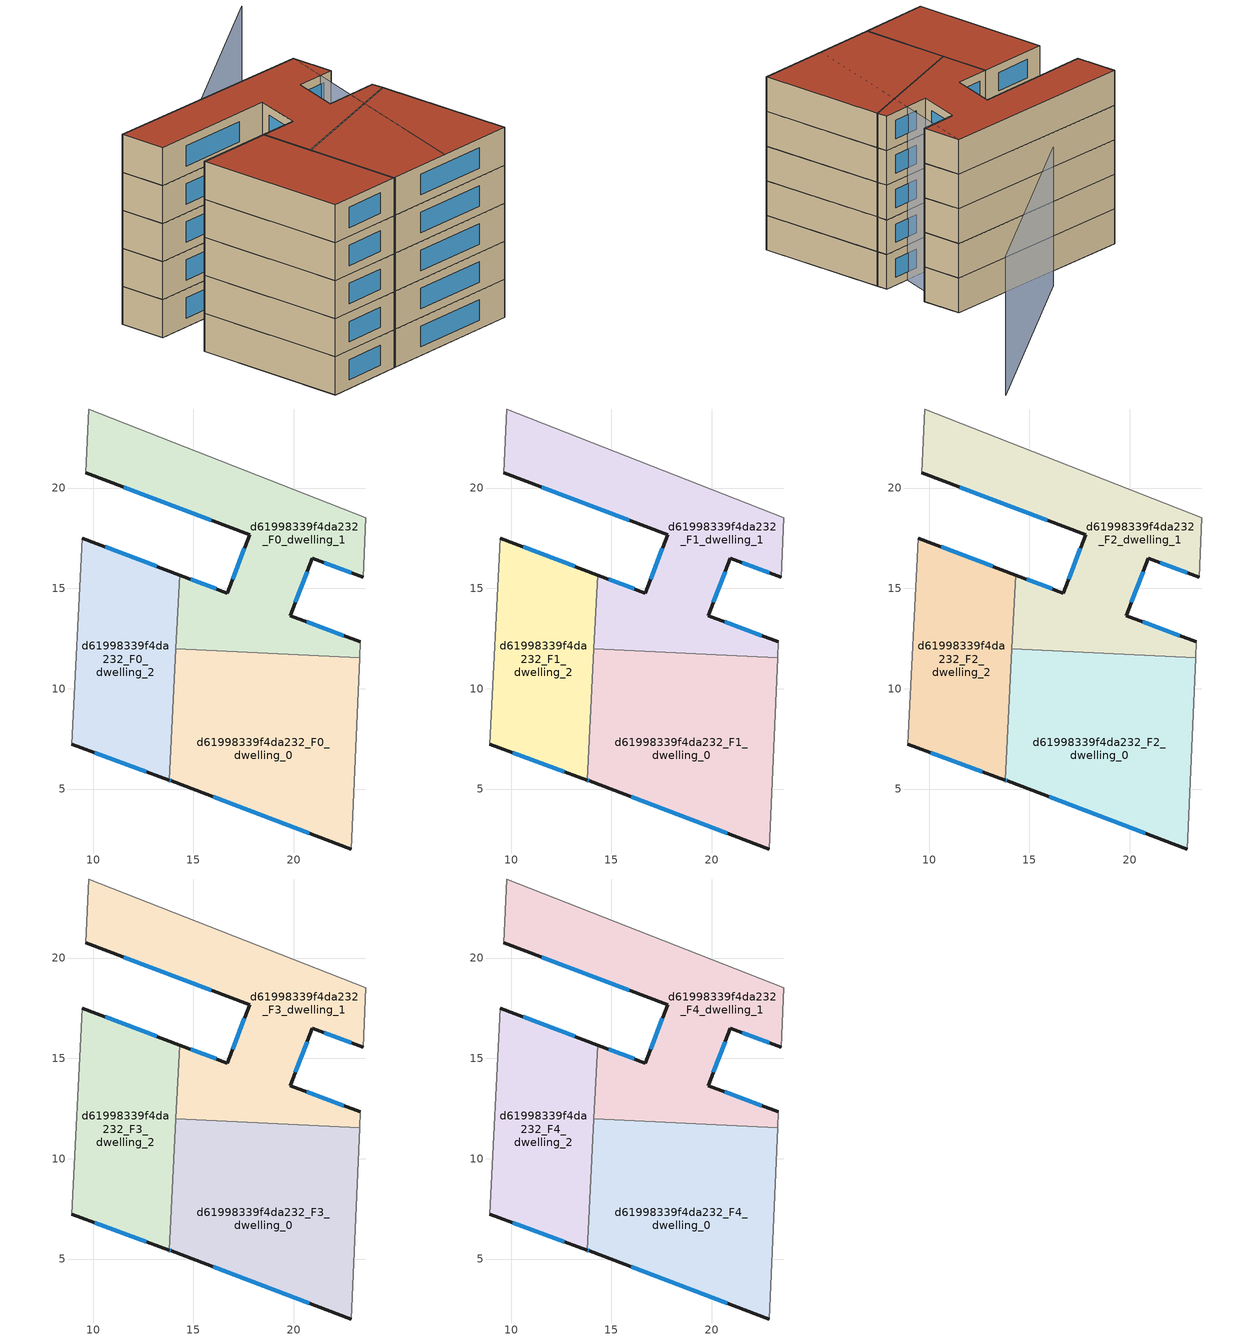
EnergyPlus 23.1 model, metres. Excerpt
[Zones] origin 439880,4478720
d61998339f4da232_F0_dwelling_0
 floor ground (EU_floor_Construction): 22.87,2.01 23.28,11.54 14.13,12 13.8,5.45 13.89,5.41 z0
 wall outside (EU_wall_Construction): 22.87,2.01 13.89,5.41 13.8,5.45 z0:3
 wall adiabatic (EU_wall_Construction): 23.28,11.54 22.87,2.01 z0:3
 wall to d61998339f4da232_F0_dwelling_1 (EU_wall_Construction): 14.13,12 23.28,11.54 z0:3
 wall to d61998339f4da232_F0_dwelling_2 (EU_wall_Construction): 13.8,5.45 14.13,12 z0:3
 window (EU_Window_Construction): 13.87,5.42 13.82,5.44 / 20.77,2.81 15.99,4.62 z0.7:2.3
d61998339f4da232_F0_dwelling_1
 floor ground (EU_floor_Construction): 23.28,11.54 23.32,12.34 19.83,13.65 20.92,16.5 23.46,15.56 23.59,18.51 9.79,23.94 9.63,20.75 17.81,17.68 16.69,14.76 14.32,15.66 14.13,12 z0
 wall outside (EU_wall_Construction): 23.46,15.56 20.92,16.5 19.83,13.65 23.32,12.34 / 14.32,15.66 16.69,14.76 17.81,17.68 9.63,20.75 z0:3
 wall adiabatic (EU_wall_Construction): 23.32,12.34 23.28,11.54 / 9.63,20.75 9.79,23.94 23.59,18.51 23.46,15.56 z0:3
 wall to d61998339f4da232_F0_dwelling_2 (EU_wall_Construction): 14.13,12 14.32,15.66 z0:3
 window (EU_Window_Construction): 22.86,15.78 21.51,16.28 / 20.66,15.83 20.08,14.31 / 20.65,13.34 22.5,12.65 / 14.87,15.45 16.14,14.97 / 16.95,15.44 17.55,17 / 15.89,18.4 11.54,20.04 z0.7:2.3
d61998339f4da232_F0_dwelling_2
 floor ground (EU_floor_Construction): 13.8,5.45 14.32,15.66 9.46,17.5 8.94,7.23 z0
 wall outside (EU_wall_Construction): 9.46,17.5 14.32,15.66 / 13.8,5.45 8.94,7.23 z0:3
 wall adiabatic (EU_wall_Construction): 8.94,7.23 9.46,17.5 z0:3
 window (EU_Window_Construction): 10.6,17.07 13.18,16.09 / 12.66,5.86 10.08,6.81 z0.7:2.3
d61998339f4da232_F1_dwelling_0
 floor to d61998339f4da232_F0_dwelling_0 (EU_floor_Construction): 22.87,2.01 23.28,11.54 14.13,12 13.8,5.45 13.89,5.41 z3
 wall outside (EU_wall_Construction): 22.87,2.01 13.89,5.41 13.8,5.45 z3:6
 wall adiabatic (EU_wall_Construction): 23.28,11.54 22.87,2.01 z3:6
 wall to d61998339f4da232_F1_dwelling_1 (EU_wall_Construction): 14.13,12 23.28,11.54 z3:6
 wall to d61998339f4da232_F1_dwelling_2 (EU_wall_Construction): 13.8,5.45 14.13,12 z3:6
 window (EU_Window_Construction): 13.87,5.42 13.82,5.44 / 20.77,2.81 15.99,4.62 z3.7:5.3
d61998339f4da232_F1_dwelling_1
 floor to d61998339f4da232_F0_dwelling_1 (EU_floor_Construction): 23.28,11.54 23.32,12.34 19.83,13.65 20.92,16.5 23.46,15.56 23.59,18.51 9.79,23.94 9.63,20.75 17.81,17.68 16.69,14.76 14.31,15.66 14.13,12 z3
 wall outside (EU_wall_Construction): 23.46,15.56 20.92,16.5 19.83,13.65 23.32,12.34 / 14.32,15.66 16.69,14.76 17.81,17.68 9.63,20.75 z3:6
 wall adiabatic (EU_wall_Construction): 23.32,12.34 23.28,11.54 / 9.63,20.75 9.79,23.94 23.59,18.51 23.46,15.56 z3:6
 wall to d61998339f4da232_F1_dwelling_2 (EU_wall_Construction): 14.13,12 14.32,15.66 z3:6
 window (EU_Window_Construction): 22.86,15.78 21.51,16.28 / 20.66,15.83 20.08,14.31 / 20.65,13.34 22.5,12.65 / 14.87,15.45 16.14,14.97 / 16.95,15.44 17.55,17 / 15.89,18.4 11.54,20.04 z3.7:5.3
d61998339f4da232_F1_dwelling_2
 floor to d61998339f4da232_F0_dwelling_2 (EU_floor_Construction): 13.8,5.45 14.31,15.66 9.46,17.5 8.94,7.23 z3
 wall outside (EU_wall_Construction): 9.46,17.5 14.32,15.66 / 13.8,5.45 8.94,7.23 z3:6
 wall adiabatic (EU_wall_Construction): 8.94,7.23 9.46,17.5 z3:6
 window (EU_Window_Construction): 10.6,17.07 13.18,16.09 / 12.66,5.86 10.08,6.81 z3.7:5.3
d61998339f4da232_F2_dwelling_0
 floor to d61998339f4da232_F1_dwelling_0 (EU_floor_Construction): 22.87,2.01 23.28,11.54 14.13,12 13.8,5.45 13.89,5.41 z6
 wall outside (EU_wall_Construction): 22.87,2.01 13.89,5.41 13.8,5.45 z6:9
 wall adiabatic (EU_wall_Construction): 23.28,11.54 22.87,2.01 z6:9
 wall to d61998339f4da232_F2_dwelling_1 (EU_wall_Construction): 14.13,12 23.28,11.54 z6:9
 wall to d61998339f4da232_F2_dwelling_2 (EU_wall_Construction): 13.8,5.45 14.13,12 z6:9
 window (EU_Window_Construction): 13.87,5.42 13.82,5.44 / 20.77,2.81 15.99,4.62 z6.7:8.3
d61998339f4da232_F2_dwelling_1
 floor to d61998339f4da232_F1_dwelling_1 (EU_floor_Construction): 23.28,11.54 23.32,12.34 19.83,13.65 20.92,16.5 23.46,15.56 23.59,18.51 9.79,23.94 9.63,20.75 17.81,17.68 16.69,14.76 14.31,15.66 14.13,12 z6
 wall outside (EU_wall_Construction): 23.46,15.56 20.92,16.5 19.83,13.65 23.32,12.34 / 14.32,15.66 16.69,14.76 17.81,17.68 9.63,20.75 z6:9
 wall adiabatic (EU_wall_Construction): 23.32,12.34 23.28,11.54 / 9.63,20.75 9.79,23.94 23.59,18.51 23.46,15.56 z6:9
 wall to d61998339f4da232_F2_dwelling_2 (EU_wall_Construction): 14.13,12 14.32,15.66 z6:9
 window (EU_Window_Construction): 22.86,15.78 21.51,16.28 / 20.66,15.83 20.08,14.31 / 20.65,13.34 22.5,12.65 / 14.87,15.45 16.14,14.97 / 16.95,15.44 17.55,17 / 15.89,18.4 11.54,20.04 z6.7:8.3
d61998339f4da232_F2_dwelling_2
 floor to d61998339f4da232_F1_dwelling_2 (EU_floor_Construction): 13.8,5.45 14.31,15.66 9.46,17.5 8.94,7.23 z6
 wall outside (EU_wall_Construction): 9.46,17.5 14.32,15.66 / 13.8,5.45 8.94,7.23 z6:9
 wall adiabatic (EU_wall_Construction): 8.94,7.23 9.46,17.5 z6:9
 window (EU_Window_Construction): 10.6,17.07 13.18,16.09 / 12.66,5.86 10.08,6.81 z6.7:8.3
d61998339f4da232_F3_dwelling_0
 floor to d61998339f4da232_F2_dwelling_0 (EU_floor_Construction): 22.87,2.01 23.28,11.54 14.13,12 13.8,5.45 13.89,5.41 z9
 wall outside (EU_wall_Construction): 22.87,2.01 13.89,5.41 13.8,5.45 z9:12
 wall adiabatic (EU_wall_Construction): 23.28,11.54 22.87,2.01 z9:12
 wall to d61998339f4da232_F3_dwelling_1 (EU_wall_Construction): 14.13,12 23.28,11.54 z9:12
 wall to d61998339f4da232_F3_dwelling_2 (EU_wall_Construction): 13.8,5.45 14.13,12 z9:12
 window (EU_Window_Construction): 13.87,5.42 13.82,5.44 / 20.77,2.81 15.99,4.62 z9.7:11.3
d61998339f4da232_F3_dwelling_1
 floor to d61998339f4da232_F2_dwelling_1 (EU_floor_Construction): 23.28,11.54 23.32,12.34 19.83,13.65 20.92,16.5 23.46,15.56 23.59,18.51 9.79,23.94 9.63,20.75 17.81,17.68 16.69,14.76 14.31,15.66 14.13,12 z9
 wall outside (EU_wall_Construction): 23.46,15.56 20.92,16.5 19.83,13.65 23.32,12.34 / 14.32,15.66 16.69,14.76 17.81,17.68 9.63,20.75 z9:12
 wall adiabatic (EU_wall_Construction): 23.32,12.34 23.28,11.54 / 9.63,20.75 9.79,23.94 23.59,18.51 23.46,15.56 z9:12
 wall to d61998339f4da232_F3_dwelling_2 (EU_wall_Construction): 14.13,12 14.32,15.66 z9:12
 window (EU_Window_Construction): 22.86,15.78 21.51,16.28 / 20.66,15.83 20.08,14.31 / 20.65,13.34 22.5,12.65 / 14.87,15.45 16.14,14.97 / 16.95,15.44 17.55,17 / 15.89,18.4 11.54,20.04 z9.7:11.3
d61998339f4da232_F3_dwelling_2
 floor to d61998339f4da232_F2_dwelling_2 (EU_floor_Construction): 13.8,5.45 14.31,15.66 9.46,17.5 8.94,7.23 z9
 wall outside (EU_wall_Construction): 9.46,17.5 14.32,15.66 / 13.8,5.45 8.94,7.23 z9:12
 wall adiabatic (EU_wall_Construction): 8.94,7.23 9.46,17.5 z9:12
 window (EU_Window_Construction): 10.6,17.07 13.18,16.09 / 12.66,5.86 10.08,6.81 z9.7:11.3
d61998339f4da232_F4_dwelling_0
 floor to d61998339f4da232_F3_dwelling_0 (EU_floor_Construction): 22.87,2.01 23.28,11.54 14.13,12 13.8,5.45 13.89,5.41 z12
 wall outside (EU_wall_Construction): 22.87,2.01 13.89,5.41 13.8,5.45 z12:15
 wall adiabatic (EU_wall_Construction): 23.28,11.54 22.87,2.01 z12:15
 wall to d61998339f4da232_F4_dwelling_1 (EU_wall_Construction): 14.13,12 23.28,11.54 z12:15
 wall to d61998339f4da232_F4_dwelling_2 (EU_wall_Construction): 13.8,5.45 14.13,12 z12:15
 window (EU_Window_Construction): 13.87,5.42 13.82,5.44 / 20.77,2.81 15.99,4.62 z12.7:14.3
 roof outside (EU_roof_Construction): 23.28,11.54 22.87,2.01 13.89,5.41 13.8,5.45 14.13,12 z15
d61998339f4da232_F4_dwelling_1
 floor to d61998339f4da232_F3_dwelling_1 (EU_floor_Construction): 23.28,11.54 23.32,12.34 19.83,13.65 20.92,16.5 23.46,15.56 23.59,18.51 9.79,23.94 9.63,20.75 17.81,17.68 16.69,14.76 14.31,15.66 14.13,12 z12
 wall outside (EU_wall_Construction): 23.46,15.56 20.92,16.5 19.83,13.65 23.32,12.34 / 14.32,15.66 16.69,14.76 17.81,17.68 9.63,20.75 z12:15
 wall adiabatic (EU_wall_Construction): 23.32,12.34 23.28,11.54 / 9.63,20.75 9.79,23.94 23.59,18.51 23.46,15.56 z12:15
 wall to d61998339f4da232_F4_dwelling_2 (EU_wall_Construction): 14.13,12 14.32,15.66 z12:15
 window (EU_Window_Construction): 22.86,15.78 21.51,16.28 / 20.66,15.83 20.08,14.31 / 20.65,13.34 22.5,12.65 / 14.87,15.45 16.14,14.97 / 16.95,15.44 17.55,17 / 15.89,18.4 11.54,20.04 z12.7:14.3
 roof outside (EU_roof_Construction): 23.59,18.51 23.46,15.56 20.92,16.5 19.83,13.65 23.32,12.34 23.28,11.54 14.13,12 14.32,15.66 16.69,14.76 17.81,17.68 9.63,20.75 9.79,23.94 z15
d61998339f4da232_F4_dwelling_2
 floor to d61998339f4da232_F3_dwelling_2 (EU_floor_Construction): 13.8,5.45 14.31,15.66 9.46,17.5 8.94,7.23 z12
 wall outside (EU_wall_Construction): 9.46,17.5 14.32,15.66 / 13.8,5.45 8.94,7.23 z12:15
 wall adiabatic (EU_wall_Construction): 8.94,7.23 9.46,17.5 z12:15
 window (EU_Window_Construction): 10.6,17.07 13.18,16.09 / 12.66,5.86 10.08,6.81 z12.7:14.3
 roof outside (EU_roof_Construction): 14.32,15.66 13.8,5.45 8.94,7.23 9.46,17.5 z15
shading: 17.96,3.91 23.59,18.51 z0:15; 31.77,26.94 17.03,22.78 z0:12
[Building]
EU S2 Campaign: North Axis=0; Terrain=City; Solar Distribution=FullExterior
[Site:Location]
Madrid: Latitude=40.5; Longitude=-3.5; Time Zone=1; Elevation=609
[SizingPeriod:WeatherFileDays]
AnnualSizingPeriod: Begin Month=1; Begin Day of Month=1; End Month=12; End Day of Month=31; Day of Week for Start Day=Monday; Use Weather File Daylight Saving Period=No; Use Weather File Rain and Snow Indicators=No
[MATERIAL]
EU_InternalMass_Material: Roughness=MediumRough; Thickness=0.1; Conductivity=1; Density=1800; Specific Heat=900; Thermal Absorptance=0.9; Solar Absorptance=0.7; Visible Absorptance=0.7
[MATERIAL:NOMASS] Roughness=MediumRough; Thermal Absorptance=0.9; Solar Absorptance=0.7; Visible Absorptance=0.7
Name | Thermal Resistance
EU_wall_NoMass | 0.419739
EU_roof_NoMass | 0.352165
EU_floor_NoMass | 0.608284
[WINDOWMATERIAL:SIMPLEGLAZINGSYSTEM]
EU_Window_SimpleGlazing: UFactor=4.8352; Solar Heat Gain Coefficient=0.85; Visible Transmittance=0.85
[CONSTRUCTION]
EU_wall_Construction: EU_wall_NoMass
EU_roof_Construction: EU_roof_NoMass
EU_floor_Construction: EU_floor_NoMass
EU_InternalMass_Construction: EU_InternalMass_Material
EU_Window_Construction: EU_Window_SimpleGlazing
[ZONE] Type=1; Multiplier=1; Ceiling Height=autocalculate; Floor Area=autocalculate; Part of Total Floor Area=Yes
Name | Volume
d61998339f4da232_F0_dwelling_0; d61998339f4da232_F1_dwelling_0; d61998339f4da232_F2_dwelling_0; d61998339f4da232_F3_dwelling_0; d61998339f4da232_F4_dwelling_0 | 221.969
d61998339f4da232_F0_dwelling_1; d61998339f4da232_F1_dwelling_1; d61998339f4da232_F2_dwelling_1; d61998339f4da232_F3_dwelling_1; d61998339f4da232_F4_dwelling_1 | 221.97
d61998339f4da232_F0_dwelling_2; d61998339f4da232_F1_dwelling_2; d61998339f4da232_F2_dwelling_2; d61998339f4da232_F3_dwelling_2; d61998339f4da232_F4_dwelling_2 | 152.031
[INTERNALMASS] Construction=EU_InternalMass_Construction
Name | Zone or ZoneList | Surface Area
d61998339f4da232_F0_dwelling_0_EU_InternalMass | d61998339f4da232_F0_dwelling_0 | 73.9899
d61998339f4da232_F0_dwelling_1_EU_InternalMass | d61998339f4da232_F0_dwelling_1 | 73.9893
d61998339f4da232_F0_dwelling_2_EU_InternalMass | d61998339f4da232_F0_dwelling_2 | 50.6768
d61998339f4da232_F1_dwelling_0_EU_InternalMass | d61998339f4da232_F1_dwelling_0 | 73.9899
d61998339f4da232_F1_dwelling_1_EU_InternalMass | d61998339f4da232_F1_dwelling_1 | 73.9893
d61998339f4da232_F1_dwelling_2_EU_InternalMass | d61998339f4da232_F1_dwelling_2 | 50.6768
d61998339f4da232_F2_dwelling_0_EU_InternalMass | d61998339f4da232_F2_dwelling_0 | 73.9899
d61998339f4da232_F2_dwelling_1_EU_InternalMass | d61998339f4da232_F2_dwelling_1 | 73.9893
d61998339f4da232_F2_dwelling_2_EU_InternalMass | d61998339f4da232_F2_dwelling_2 | 50.6768
d61998339f4da232_F3_dwelling_0_EU_InternalMass | d61998339f4da232_F3_dwelling_0 | 73.9899
d61998339f4da232_F3_dwelling_1_EU_InternalMass | d61998339f4da232_F3_dwelling_1 | 73.9893
d61998339f4da232_F3_dwelling_2_EU_InternalMass | d61998339f4da232_F3_dwelling_2 | 50.6768
d61998339f4da232_F4_dwelling_0_EU_InternalMass | d61998339f4da232_F4_dwelling_0 | 73.9899
d61998339f4da232_F4_dwelling_1_EU_InternalMass | d61998339f4da232_F4_dwelling_1 | 73.9893
d61998339f4da232_F4_dwelling_2_EU_InternalMass | d61998339f4da232_F4_dwelling_2 | 50.6768
[OTHEREQUIPMENT] Fuel Type=Electricity; Design Level Calculation Method=Watts/Area; Power per Zone Floor Area=1; Fraction Latent=0; Fraction Radiant=0; Fraction Lost=0; Carbon Dioxide Generation Rate=0; EndUse Subcategory=EU_Step8_InternalGains
Name | Zone or ZoneList or Space or SpaceList | Schedule
EU_Step8_InternalGain_d61998339f4da232_F0_dwelling_0_f000 | d61998339f4da232_F0_dwelling_0 | EU_Step8_GainSchedule_d61998339f4da232_F0_dwelling_0_f000
EU_Step8_InternalGain_d61998339f4da232_F0_dwelling_1_f000 | d61998339f4da232_F0_dwelling_1 | EU_Step8_GainSchedule_d61998339f4da232_F0_dwelling_1_f000
EU_Step8_InternalGain_d61998339f4da232_F0_dwelling_2_f000 | d61998339f4da232_F0_dwelling_2 | EU_Step8_GainSchedule_d61998339f4da232_F0_dwelling_2_f000
EU_Step8_InternalGain_d61998339f4da232_F1_dwelling_0_f000 | d61998339f4da232_F1_dwelling_0 | EU_Step8_GainSchedule_d61998339f4da232_F1_dwelling_0_f000
EU_Step8_InternalGain_d61998339f4da232_F1_dwelling_1_f000 | d61998339f4da232_F1_dwelling_1 | EU_Step8_GainSchedule_d61998339f4da232_F1_dwelling_1_f000
EU_Step8_InternalGain_d61998339f4da232_F1_dwelling_2_f000 | d61998339f4da232_F1_dwelling_2 | EU_Step8_GainSchedule_d61998339f4da232_F1_dwelling_2_f000
EU_Step8_InternalGain_d61998339f4da232_F2_dwelling_0_f000 | d61998339f4da232_F2_dwelling_0 | EU_Step8_GainSchedule_d61998339f4da232_F2_dwelling_0_f000
EU_Step8_InternalGain_d61998339f4da232_F2_dwelling_1_f000 | d61998339f4da232_F2_dwelling_1 | EU_Step8_GainSchedule_d61998339f4da232_F2_dwelling_1_f000
EU_Step8_InternalGain_d61998339f4da232_F2_dwelling_2_f000 | d61998339f4da232_F2_dwelling_2 | EU_Step8_GainSchedule_d61998339f4da232_F2_dwelling_2_f000
EU_Step8_InternalGain_d61998339f4da232_F3_dwelling_0_f000 | d61998339f4da232_F3_dwelling_0 | EU_Step8_GainSchedule_d61998339f4da232_F3_dwelling_0_f000
EU_Step8_InternalGain_d61998339f4da232_F3_dwelling_1_f000 | d61998339f4da232_F3_dwelling_1 | EU_Step8_GainSchedule_d61998339f4da232_F3_dwelling_1_f000
EU_Step8_InternalGain_d61998339f4da232_F3_dwelling_2_f000 | d61998339f4da232_F3_dwelling_2 | EU_Step8_GainSchedule_d61998339f4da232_F3_dwelling_2_f000
EU_Step8_InternalGain_d61998339f4da232_F4_dwelling_0_f000 | d61998339f4da232_F4_dwelling_0 | EU_Step8_GainSchedule_d61998339f4da232_F4_dwelling_0_f000
EU_Step8_InternalGain_d61998339f4da232_F4_dwelling_1_f000 | d61998339f4da232_F4_dwelling_1 | EU_Step8_GainSchedule_d61998339f4da232_F4_dwelling_1_f000
EU_Step8_InternalGain_d61998339f4da232_F4_dwelling_2_f000 | d61998339f4da232_F4_dwelling_2 | EU_Step8_GainSchedule_d61998339f4da232_F4_dwelling_2_f000
[ZONEVENTILATION:DESIGNFLOWRATE] Schedule=EU_AlwaysOn; Design Flow Rate Calculation Method=AirChanges/Hour; Air Changes per Hour=0.703302; Ventilation Type=Natural; Fan Pressure Rise=0; Fan Total Efficiency=1; Constant Term Coefficient=1; Temperature Term Coefficient=0; Velocity Term Coefficient=0; Velocity Squared Term Coefficient=0; Minimum Indoor Temperature=-100; Maximum Indoor Temperature=100; Delta Temperature=-100; Minimum Outdoor Temperature=-100; Maximum Outdoor Temperature=100; Maximum Wind Speed=40
Name | Zone or ZoneList or Space or SpaceList
EU_ConstantAir_d61998339f4da232_F0_dwelling_0 | d61998339f4da232_F0_dwelling_0
EU_ConstantAir_d61998339f4da232_F0_dwelling_1 | d61998339f4da232_F0_dwelling_1
EU_ConstantAir_d61998339f4da232_F0_dwelling_2 | d61998339f4da232_F0_dwelling_2
EU_ConstantAir_d61998339f4da232_F1_dwelling_0 | d61998339f4da232_F1_dwelling_0
EU_ConstantAir_d61998339f4da232_F1_dwelling_1 | d61998339f4da232_F1_dwelling_1
EU_ConstantAir_d61998339f4da232_F1_dwelling_2 | d61998339f4da232_F1_dwelling_2
EU_ConstantAir_d61998339f4da232_F2_dwelling_0 | d61998339f4da232_F2_dwelling_0
EU_ConstantAir_d61998339f4da232_F2_dwelling_1 | d61998339f4da232_F2_dwelling_1
EU_ConstantAir_d61998339f4da232_F2_dwelling_2 | d61998339f4da232_F2_dwelling_2
EU_ConstantAir_d61998339f4da232_F3_dwelling_0 | d61998339f4da232_F3_dwelling_0
EU_ConstantAir_d61998339f4da232_F3_dwelling_1 | d61998339f4da232_F3_dwelling_1
EU_ConstantAir_d61998339f4da232_F3_dwelling_2 | d61998339f4da232_F3_dwelling_2
EU_ConstantAir_d61998339f4da232_F4_dwelling_0 | d61998339f4da232_F4_dwelling_0
EU_ConstantAir_d61998339f4da232_F4_dwelling_1 | d61998339f4da232_F4_dwelling_1
EU_ConstantAir_d61998339f4da232_F4_dwelling_2 | d61998339f4da232_F4_dwelling_2
[HVACTEMPLATE:THERMOSTAT] Constant Heating Setpoint=20; Constant Cooling Setpoint=50
EU_HeatOnly_d61998339f4da232_F0_dwelling_0; EU_HeatOnly_d61998339f4da232_F0_dwelling_1; EU_HeatOnly_d61998339f4da232_F0_dwelling_2; EU_HeatOnly_d61998339f4da232_F1_dwelling_0; EU_HeatOnly_d61998339f4da232_F1_dwelling_1; EU_HeatOnly_d61998339f4da232_F1_dwelling_2; EU_HeatOnly_d61998339f4da232_F2_dwelling_0; EU_HeatOnly_d61998339f4da232_F2_dwelling_1; EU_HeatOnly_d61998339f4da232_F2_dwelling_2; EU_HeatOnly_d61998339f4da232_F3_dwelling_0; EU_HeatOnly_d61998339f4da232_F3_dwelling_1; EU_HeatOnly_d61998339f4da232_F3_dwelling_2; EU_HeatOnly_d61998339f4da232_F4_dwelling_0; EU_HeatOnly_d61998339f4da232_F4_dwelling_1; EU_HeatOnly_d61998339f4da232_F4_dwelling_2
[HVACTEMPLATE:ZONE:IDEALLOADSAIRSYSTEM] System Availability Schedule=EU_AlwaysOn; Maximum Heating Supply Air Temperature=50; Minimum Cooling Supply Air Temperature=13; Maximum Heating Supply Air Humidity Ratio=0.0156; Minimum Cooling Supply Air Humidity Ratio=0.0077; Heating Limit=NoLimit; Cooling Limit=NoLimit; Heating Availability Schedule=EU_AlwaysOn; Cooling Availability Schedule=EU_CoolingOff; Dehumidification Control Type=ConstantSensibleHeatRatio; Cooling Sensible Heat Ratio=0.7; Dehumidification Setpoint=60; Humidification Control Type=None; Humidification Setpoint=30; Outdoor Air Method=None; Outdoor Air Flow Rate per Person=0.00944; Outdoor Air Flow Rate per Zone Floor Area=0; Outdoor Air Flow Rate per Zone=0; Demand Controlled Ventilation Type=None; Outdoor Air Economizer Type=NoEconomizer; Heat Recovery Type=None; Sensible Heat Recovery Effectiveness=0.7; Latent Heat Recovery Effectiveness=0.65
Name | Template Thermostat
d61998339f4da232_F0_dwelling_0 | EU_HeatOnly_d61998339f4da232_F0_dwelling_0
d61998339f4da232_F0_dwelling_1 | EU_HeatOnly_d61998339f4da232_F0_dwelling_1
d61998339f4da232_F0_dwelling_2 | EU_HeatOnly_d61998339f4da232_F0_dwelling_2
d61998339f4da232_F1_dwelling_0 | EU_HeatOnly_d61998339f4da232_F1_dwelling_0
d61998339f4da232_F1_dwelling_1 | EU_HeatOnly_d61998339f4da232_F1_dwelling_1
d61998339f4da232_F1_dwelling_2 | EU_HeatOnly_d61998339f4da232_F1_dwelling_2
d61998339f4da232_F2_dwelling_0 | EU_HeatOnly_d61998339f4da232_F2_dwelling_0
d61998339f4da232_F2_dwelling_1 | EU_HeatOnly_d61998339f4da232_F2_dwelling_1
d61998339f4da232_F2_dwelling_2 | EU_HeatOnly_d61998339f4da232_F2_dwelling_2
d61998339f4da232_F3_dwelling_0 | EU_HeatOnly_d61998339f4da232_F3_dwelling_0
d61998339f4da232_F3_dwelling_1 | EU_HeatOnly_d61998339f4da232_F3_dwelling_1
d61998339f4da232_F3_dwelling_2 | EU_HeatOnly_d61998339f4da232_F3_dwelling_2
d61998339f4da232_F4_dwelling_0 | EU_HeatOnly_d61998339f4da232_F4_dwelling_0
d61998339f4da232_F4_dwelling_1 | EU_HeatOnly_d61998339f4da232_F4_dwelling_1
d61998339f4da232_F4_dwelling_2 | EU_HeatOnly_d61998339f4da232_F4_dwelling_2
[SIZING:ZONE] Zone Cooling Design Supply Air Temperature Input Method=SupplyAirTemperature; Zone Cooling Design Supply Air Temperature=13; Zone Heating Design Supply Air Temperature Input Method=SupplyAirTemperature; Zone Heating Design Supply Air Temperature=50; Zone Cooling Design Supply Air Humidity Ratio=0.008; Zone Heating Design Supply Air Humidity Ratio=0.008; Cooling Design Air Flow Method=DesignDay; Cooling Design Air Flow Rate=0; Cooling Minimum Air Flow per Zone Floor Area=0.000762; Cooling Minimum Air Flow=0; Cooling Minimum Air Flow Fraction=0.2; Heating Design Air Flow Method=DesignDay; Heating Design Air Flow Rate=0; Heating Maximum Air Flow per Zone Floor Area=0.002032; Heating Maximum Air Flow=0.141576; Heating Maximum Air Flow Fraction=0.3; Account for Dedicated Outdoor Air System=No; Dedicated Outdoor Air System Control Strategy=NeutralSupplyAir; Dedicated Outdoor Air Low Setpoint Temperature for Design=autosize; Dedicated Outdoor Air High Setpoint Temperature for Design=autosize; Zone Load Sizing Method=Sensible Load Only No Latent Load; Zone Latent Cooling Design Supply Air Humidity Ratio Input Method=HumidityRatioDifference; Zone Cooling Design Supply Air Humidity Ratio Difference=0.005; Zone Latent Heating Design Supply Air Humidity Ratio Input Method=HumidityRatioDifference; Zone Humidification Design Supply Air Humidity Ratio Difference=0.005
d61998339f4da232_F0_dwelling_0; d61998339f4da232_F0_dwelling_1; d61998339f4da232_F0_dwelling_2; d61998339f4da232_F1_dwelling_0; d61998339f4da232_F1_dwelling_1; d61998339f4da232_F1_dwelling_2; d61998339f4da232_F2_dwelling_0; d61998339f4da232_F2_dwelling_1; d61998339f4da232_F2_dwelling_2; d61998339f4da232_F3_dwelling_0; d61998339f4da232_F3_dwelling_1; d61998339f4da232_F3_dwelling_2; d61998339f4da232_F4_dwelling_0; d61998339f4da232_F4_dwelling_1; d61998339f4da232_F4_dwelling_2
[SCHEDULE:CONSTANT]
Name | Hourly Value
EU_AlwaysOn | 1
EU_CoolingOff | 0
[SCHEDULE:FILE] Column Number=1; Rows to Skip at Top=0; Number of Hours of Data=8760; Column Separator=Comma; Interpolate to Timestep=No; Minutes per Item=60; Adjust Schedule for Daylight Savings=Yes
Name | File
EU_Step8_GainSchedule_d61998339f4da232_F0_dwelling_0_f000 | ../../schedules/d61998339f4da232/d61998339f4da232_F0_dwelling_0_f000_gain.csv
EU_Step8_GainSchedule_d61998339f4da232_F0_dwelling_1_f000 | ../../schedules/d61998339f4da232/d61998339f4da232_F0_dwelling_1_f000_gain.csv
EU_Step8_GainSchedule_d61998339f4da232_F0_dwelling_2_f000 | ../../schedules/d61998339f4da232/d61998339f4da232_F0_dwelling_2_f000_gain.csv
EU_Step8_GainSchedule_d61998339f4da232_F1_dwelling_0_f000 | ../../schedules/d61998339f4da232/d61998339f4da232_F1_dwelling_0_f000_gain.csv
EU_Step8_GainSchedule_d61998339f4da232_F1_dwelling_1_f000 | ../../schedules/d61998339f4da232/d61998339f4da232_F1_dwelling_1_f000_gain.csv
EU_Step8_GainSchedule_d61998339f4da232_F1_dwelling_2_f000 | ../../schedules/d61998339f4da232/d61998339f4da232_F1_dwelling_2_f000_gain.csv
EU_Step8_GainSchedule_d61998339f4da232_F2_dwelling_0_f000 | ../../schedules/d61998339f4da232/d61998339f4da232_F2_dwelling_0_f000_gain.csv
EU_Step8_GainSchedule_d61998339f4da232_F2_dwelling_1_f000 | ../../schedules/d61998339f4da232/d61998339f4da232_F2_dwelling_1_f000_gain.csv
EU_Step8_GainSchedule_d61998339f4da232_F2_dwelling_2_f000 | ../../schedules/d61998339f4da232/d61998339f4da232_F2_dwelling_2_f000_gain.csv
EU_Step8_GainSchedule_d61998339f4da232_F3_dwelling_0_f000 | ../../schedules/d61998339f4da232/d61998339f4da232_F3_dwelling_0_f000_gain.csv
EU_Step8_GainSchedule_d61998339f4da232_F3_dwelling_1_f000 | ../../schedules/d61998339f4da232/d61998339f4da232_F3_dwelling_1_f000_gain.csv
EU_Step8_GainSchedule_d61998339f4da232_F3_dwelling_2_f000 | ../../schedules/d61998339f4da232/d61998339f4da232_F3_dwelling_2_f000_gain.csv
EU_Step8_GainSchedule_d61998339f4da232_F4_dwelling_0_f000 | ../../schedules/d61998339f4da232/d61998339f4da232_F4_dwelling_0_f000_gain.csv
EU_Step8_GainSchedule_d61998339f4da232_F4_dwelling_1_f000 | ../../schedules/d61998339f4da232/d61998339f4da232_F4_dwelling_1_f000_gain.csv
EU_Step8_GainSchedule_d61998339f4da232_F4_dwelling_2_f000 | ../../schedules/d61998339f4da232/d61998339f4da232_F4_dwelling_2_f000_gain.csv
